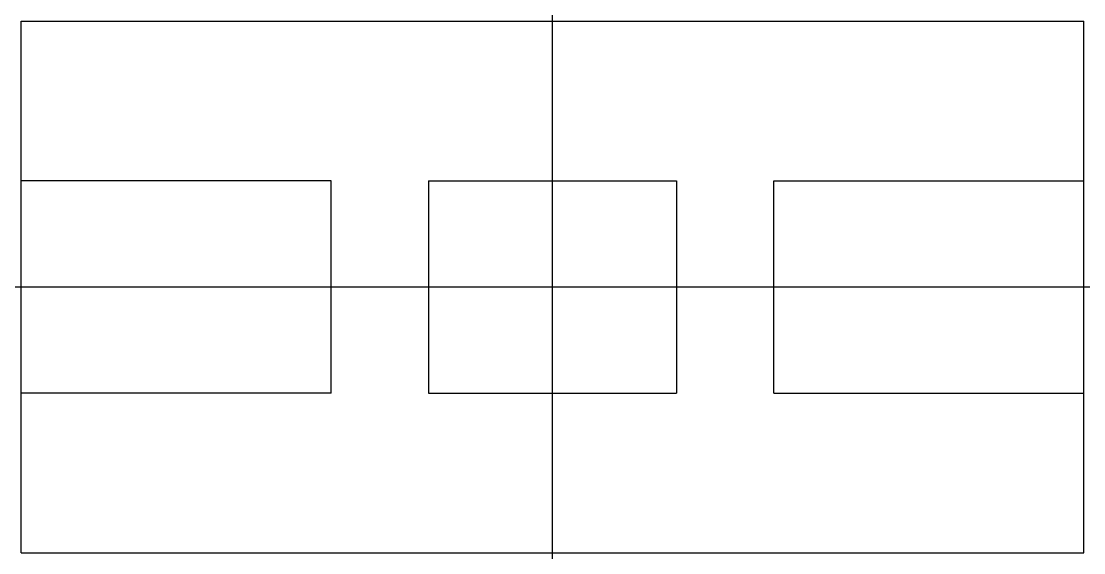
# Model space of a CAD drawing. Header units: inches. Extents: x 252 to 372, y 170 to 230.
import ezdxf

# ---------------------------------------------------------------- set-up
doc = ezdxf.new("R2010")
doc.units = ezdxf.units.IN
doc.header["$MEASUREMENT"] = 0

msp = doc.modelspace()

# ---------------------------------------------------------------- linework, layer by layer
for p, q in [((252.39, 170.4), (252.39, 230.4)), ((252.39, 230.4), (372.39, 230.4)), ((372.39, 170.4), (372.39, 230.4)), ((287.39, 212.4), (252.39, 212.4)), ((287.39, 188.4), (287.39, 212.4)), ((298.39, 212.4), (298.39, 188.4)), ((298.39, 212.4), (326.39, 212.4)), ((326.39, 212.4), (326.39, 188.4)), ((337.39, 188.4), (337.39, 212.4)), ((337.39, 212.4), (372.39, 212.4)), ((287.39, 188.4), (252.39, 188.4)), ((298.39, 188.4), (326.39, 188.4)), ((337.39, 188.4), (372.39, 188.4)), ((252.39, 170.4), (372.39, 170.4))]:
    msp.add_line(p, q)
for direction in [(0, 1), (1, 0)]:
    msp.add_xline((312.39, 200.4), direction)

doc.saveas('drawing.dxf')
